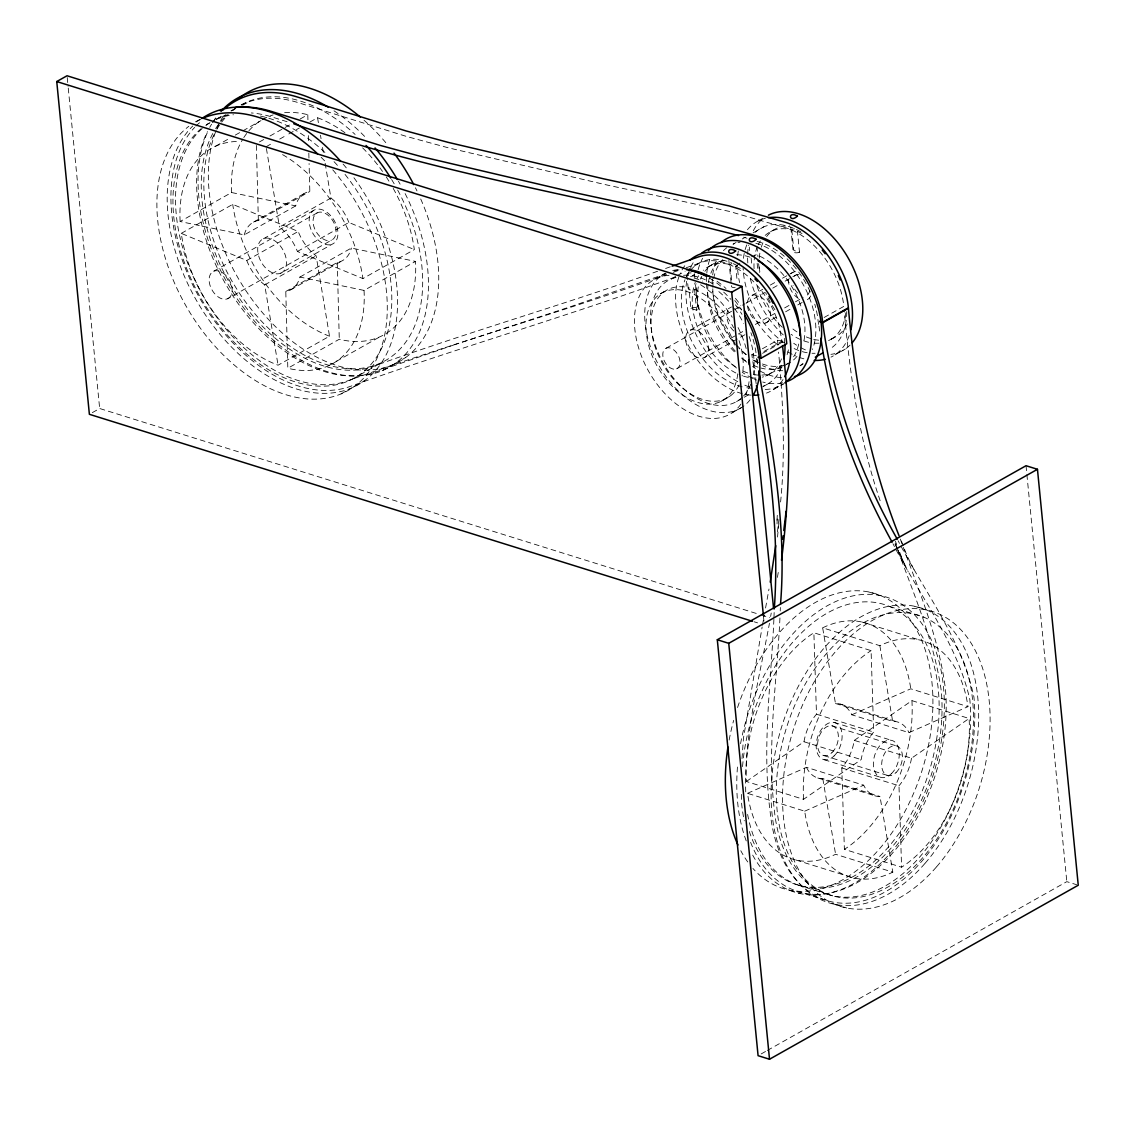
<?xml version="1.0" encoding="UTF-8"?>
<svg xmlns="http://www.w3.org/2000/svg" width="1135" height="1135" viewBox="0 0 1135 1135"><rect width="100%" height="100%" fill="white"/><g stroke="black" fill="none" stroke-linecap="round" stroke-linejoin="round"><path stroke-width="0.75" stroke-dasharray="5 3.75" d="M745.723 791.875C744.248 734.771 759.131 678.985 769.459 623.257M777.035 523.902L777.276 515.233L776.837 523.845M773.9 619.27C770.977 683.384 761.897 747.809 770.154 811.88A152.927 96.489 -72.7 0 0 885.499 891.713A152.927 96.489 -72.7 0 0 973.915 697.018C961.785 639.36 924.557 592.172 898.111 540.728M773.957 617.539L774.155 612.332M779.944 617.922C776.936 681.724 766.82 745.695 774.269 809.553A146.755 92.602 -72.7 0 0 884.945 886.165A146.755 92.602 -72.7 0 0 969.801 699.344C956.706 642.027 919.08 595.308 892.975 543.75M780.227 610.985L780.369 607.509M780.596 501.996C785.59 452.113 783.079 401.946 778.582 352.134M742.006 758.591L743.482 738.119L762.138 626.96M694.407 273.79C691.726 280.416 680.617 272.471 692.648 272.882M777.518 537.039L778.865 522.98M777.447 531.662L778.95 519.433M770.637 616.461L771.218 613.056M777.404 577.389L778.88 568.905M762.45 625.243L764.323 614.886M765.572 607.991L768.991 589.022M736.956 265.292L735.721 266.314L737.239 281.82M690.917 308.436A3.859 1.674 -5.6 0 1 696.649 307.684A3.859 1.674 -5.6 0 1 696.592 310.21L690.917 308.436L688.888 287.737C686.718 290.447 693.059 290.503 694.563 289.51A61.787 39.81 60.6 0 1 733.621 327.76M736.26 266.016L739.963 263.079M746.348 781.476L803.977 741.751A38.618 24.374 -72.7 0 1 816.491 714.199L813.88 632.777L871.084 650.639L873.68 732.047A38.618 24.374 -72.7 0 0 861.167 759.599L803.537 799.338L746.348 781.476A123.573 77.974 -72.7 0 1 813.88 632.777M854.3 740.375L911.93 700.635L969.12 718.498A123.573 77.974 -72.7 0 1 901.587 867.197L844.383 849.335L841.787 767.927A38.618 24.374 -72.7 0 0 854.3 740.375L911.504 758.223L969.12 718.498M720.626 401.591L730.287 395.973M660.414 293.795L667.692 289.68M763.912 351.467L782.072 341.195L782.171 342.217L786.754 343.735M762.55 353.325L782.171 342.217M196.014 121.998L200.427 119.515A154.474 99.525 60.6 0 0 197.774 121.53M209.308 123.119L206.215 124.864A146.755 94.56 60.6 0 1 210.33 122.325M217.026 118.764L223.198 115.288M230.916 110.932L237.101 107.456A146.755 94.56 60.6 0 0 233.186 110.322M222.928 116.352L225.964 114.649M242.606 105.271L248.664 101.852M215.607 146.202L229.227 138.527M235.271 135.108L241.329 131.703M242.847 130.837L261.007 120.608M262.511 119.757L267.051 117.189A123.573 79.62 60.6 0 1 273.166 114.905M259.376 141.988L263.916 139.421M269.96 136.016L283.58 128.34M285.098 127.489L292.66 123.218M300.236 118.948L307.798 114.692L308.025 123.417M266.101 146.741L273.677 142.471M279.735 139.066L287.297 134.795M288.815 133.944L299.399 127.971M309.997 121.998L317.559 117.742A123.573 79.62 60.6 0 1 347.267 134.469M295.71 205.889L244.252 234.888L180.124 221.524L231.568 192.524L295.71 205.889A38.618 24.885 60.6 0 1 309.827 191.46L309.089 163.539M181.274 233.37L232.732 204.357L298.207 231.455A38.618 24.885 60.6 0 0 316.14 255.886L329.519 336.201L278.061 365.2A123.573 79.62 60.6 0 1 181.274 233.37L246.763 260.468A38.618 24.885 60.6 0 0 264.696 284.899L278.061 365.2M253.531 222.105L304.989 193.106M244.252 234.888A38.618 24.885 60.6 0 1 258.369 220.46L309.827 191.46M393.207 188.396A123.573 79.62 60.6 0 1 414.346 249.572L362.888 278.586L297.413 251.473A38.618 24.885 60.6 0 0 279.48 227.057L330.938 198.043L324.539 159.638M263.462 238.733L314.92 209.734M213.735 271.18L317.672 212.6M246.763 260.468L298.207 231.455M297.413 251.473L348.871 222.474L414.346 249.572M227.525 298.775A15.45 9.96 60.6 0 0 225.17 274.755A15.45 9.96 60.6 0 0 209.195 281.409A15.45 9.96 60.6 0 0 227.525 298.775L331.463 240.18A15.45 9.96 60.6 0 0 329.107 216.161A15.45 9.96 60.6 0 0 313.132 222.815A15.45 9.96 60.6 0 0 331.463 240.18M280.7 273.209A19.309 12.442 60.6 0 0 277.763 243.188A19.309 12.442 60.6 0 0 257.787 251.502A19.309 12.442 60.6 0 0 280.7 273.209L332.158 244.209A19.309 12.442 60.6 0 0 329.221 214.189A19.309 12.442 60.6 0 0 309.245 222.503A19.309 12.442 60.6 0 0 332.158 244.209M264.696 284.899L316.14 255.886M299.924 277.053L351.382 248.054L415.509 261.405A123.573 79.62 60.6 0 1 339.28 339.252L287.822 368.251L285.793 291.482A38.618 24.885 60.6 0 0 299.924 277.053L364.051 290.418L415.509 261.405M285.793 291.482L337.251 262.483A38.618 24.885 60.6 0 0 351.382 248.054M290.631 289.836L342.089 260.837M92.318 412.643L99.667 408.501L759.386 614.418M328.568 365.74L380.026 336.74M352.29 379.161L383.162 361.767M341.053 393.888L351.353 388.099M382.225 370.691L392.511 364.888M354.035 386.624L364.335 380.835M395.207 363.427L405.493 357.624M655.207 278.983L665.493 273.18M758.109 220.984L762.521 218.502M671.253 279.011L675.892 276.401M677.425 275.535L685.143 271.18M686.689 270.314L702.125 261.618M736.09 242.464L732.997 244.209A69.519 44.79 60.6 0 1 740.063 242.237M742.262 238.988L745.355 237.243M753.072 232.902L763.869 226.801M690.25 330.186L731.408 306.989M751.994 295.384L762.663 289.368M770.296 285.069L776.397 281.636M782.483 278.189L788.584 274.755M790.116 273.904L793.166 272.173M666.245 348.133L744.971 303.754M746.518 302.889L765.047 292.447M772.765 288.106L778.936 284.615M785.108 281.139L791.279 277.664M792.826 276.784L795.919 275.053M676.588 368.818A11.591 7.463 60.6 0 0 674.828 350.814A11.591 7.463 60.6 0 0 662.84 355.808A11.591 7.463 60.6 0 0 676.588 368.818L736.799 334.896M738.346 334.016L746.064 329.675M755.314 324.454L775.389 313.132M784.654 307.911L789.279 305.301M795.451 301.825L803.169 297.469M704.04 357.766A15.45 9.96 60.6 0 0 701.685 333.761A15.45 9.96 60.6 0 0 685.71 340.401A15.45 9.96 60.6 0 0 704.04 357.766L745.213 334.57A15.45 9.96 60.6 0 1 739.665 334.641M765.784 322.964A15.45 9.96 60.6 0 0 763.429 298.959A15.45 9.96 60.6 0 0 747.454 305.599A15.45 9.96 60.6 0 0 765.784 322.964L777.986 316.098M785.604 311.799L791.705 308.351M797.806 304.918L803.906 301.484M756.194 383.857L751.824 354.73L756.364 352.162M762.422 348.757L777.56 340.23L782.072 341.195M824.138 317.474L843.816 306.393A69.519 44.79 60.6 0 0 786.229 227.936L729.294 211.394L604.302 184.409L448.623 147.89L406.472 136.441L297.767 102.505A146.755 94.56 60.6 0 0 240.549 105.328M736.572 401.549L750.462 393.717M762.819 386.765L767.444 384.155M799.863 365.881L802.942 364.136M732.089 412.828L742.375 407.025A77.237 49.77 60.6 0 0 750.263 399.591M773.247 389.631L783.533 383.829A77.237 49.77 60.6 0 1 764.352 389.461M834.991 354.829L845.277 349.027M761.174 1053.933L765.799 1051.322M767.345 1050.457L1066.815 881.654L1076.618 884.718M770.594 231.668L773.616 229.994M708.85 266.47L711.872 264.795M828.578 340.599L833.828 337.776M765.515 376.096L772.084 372.592M851.789 714.795L910.767 688.803L967.971 706.651L908.993 732.642L851.789 714.795A38.618 24.374 -72.7 0 0 835.473 703.487L822.662 627.825L879.866 645.687A123.573 77.974 -72.7 0 1 967.971 706.651M747.511 793.322L806.474 767.331L863.678 785.179A38.618 24.374 -72.7 0 0 880.008 796.486L892.805 872.148L835.601 854.286A123.573 77.974 -72.7 0 1 747.511 793.322L804.701 811.17A123.573 77.974 -72.7 0 0 892.805 872.148M804.701 811.17L863.678 785.179M751.625 256.68L756.307 254.708A61.787 39.81 60.6 0 1 803.481 342.699M666.075 273.762L569.997 306.861L454.851 344.586M686.264 267.718L700.976 262.511A69.519 44.79 60.6 0 1 779.092 325.702L782.143 341.919M675.254 277.011C567.812 316.31 457.76 347.863 350.091 386.482A152.927 98.532 60.6 0 1 202.342 302.648A152.927 98.532 60.6 0 1 194.667 127.375M665.578 268.484L670.501 266.753M673.14 272.329L681.341 269.449M657.619 271.237C563.457 304.918 467.194 332.328 373.188 366.406A146.755 94.56 60.6 0 1 238.222 296.661A146.755 94.56 60.6 0 1 213.82 131.632M666.571 274.627C561.045 312.636 452.936 342.855 347.452 380.906A146.755 94.56 60.6 0 1 203.122 296.107A146.755 94.56 60.6 0 1 203.122 127.716M454.199 344.827L375.813 371.968A152.927 98.532 60.6 0 1 237.116 302.109A152.927 98.532 60.6 0 1 207.435 131.617M794.5 228.759L793.72 228.93A3.859 1.532 -8.1 0 0 791.776 229.738A61.787 39.81 60.6 0 0 764.99 235.555M751.824 354.73L756.35 355.752M791.79 229.738L793.819 250.424L799.494 252.197L797.465 231.512A3.859 1.816 -2.8 0 0 798.033 231.214M743.624 237.172L747 238.222M757.116 241.386L760.493 242.436A69.519 44.79 60.6 0 1 797.621 270.641M287.084 121.715L272.031 117.004A146.755 94.56 60.6 0 0 251.332 112.947M868.814 591.988L880.263 595.563M914.583 606.274L926.018 609.835M889.57 606.473L923.89 617.185A146.755 92.602 -72.7 0 1 924.514 855.62A146.755 92.602 -72.7 0 1 776.283 793.223A146.755 92.602 -72.7 0 1 923.89 617.185M862.245 622.094L919.435 639.941M761.074 614.943L769.53 617.582M754.165 621.796L757.556 622.86M840.425 704.126L897.629 721.988M835.473 703.487L892.663 721.349A38.618 24.374 -72.7 0 1 908.993 732.642M816.491 714.199L873.68 732.047M834.097 722.428L891.301 740.275M831.955 725.79L896.026 745.794M803.977 741.751L861.167 759.599M824.024 755.612L888.081 775.602M824.18 759.698L881.37 777.546M841.787 767.927L898.991 785.775L901.587 867.197M806.474 767.331A38.618 24.374 -72.7 0 0 822.804 778.624L880.008 796.486M817.838 777.986L875.042 795.848M796.032 860.032L853.236 877.88M798.274 885.144L832.593 895.856M796.642 891.103L825.23 900.027M789.449 890.138L800.899 893.699M835.218 904.411L846.653 907.986M913.973 569.6L907.021 555.795L900.75 539.238M896.551 547.07L908.17 571.657M894.976 544.005L897.104 548.631M897.813 550.177L904.879 565.585L899.204 551.014M895.401 541.31L896.678 544.545M895.472 543.523C912.583 591.846 933.85 639.289 941.199 690.42A146.755 92.602 -72.7 0 1 861.578 874.092A146.755 92.602 -72.7 0 1 747.625 814.419M900.282 539.082C917.704 587.944 938.617 636.238 945.313 688.094A152.927 96.489 -72.7 0 1 872.588 872.177A152.927 96.489 -72.7 0 1 750.632 842.369M880.136 500.705C859.011 439.075 849.746 374.422 844.156 309.77M879.866 645.687L892.663 721.349M822.804 778.624L835.601 854.286M317.559 117.742L318.438 122.977M320.467 135.193L321.049 138.683M322.51 147.422L323.376 152.657M266.399 148.486L279.48 227.057M818.647 324.369L818.094 320.893A69.519 44.79 60.6 0 0 816.108 309.231M818.931 326.1L820.052 333.037M756.761 358.376L757.542 363.257M756.889 359.157L757.698 364.264M1026.026 465.719L1026.721 472.77M1026.891 474.529L1066.815 881.654M790.769 227.326L793.166 251.63M756.946 246.281L757.967 256.737M758.634 263.703L759.485 272.414M757.144 263.334L757.825 270.229M751.143 258.113L751.81 265.008M749.27 247.089L749.625 250.58M731.564 280.061L730.046 264.54A61.787 39.81 60.6 0 0 703.246 270.357M728.854 260.383L731.422 286.431M763.458 616.163L763.968 621.455M694.521 274.117L694.861 277.607M695.542 284.573L697.912 308.961M694.563 289.51L696.592 310.21M686.831 274.911L688.221 288.886M67.22 77.52L68.072 86.317M68.256 88.076L99.667 408.501M777.56 340.23L778 345.324M337.251 262.483L339.28 339.252M308.351 135.618L308.536 142.599M308.819 153.069L309.046 161.794M256.382 145.436L258.369 220.46M741.481 794.415L741.552 802.956A152.927 96.489 -72.7 0 0 744.276 820.818M397.661 190.042A146.755 94.56 60.6 0 1 393.547 355.042A146.755 94.56 60.6 0 1 250.268 308.124A146.755 94.56 60.6 0 1 216.147 130.61M216.927 129.248A146.755 94.56 60.6 0 1 220.687 123.488M221.694 122.126A146.755 94.56 60.6 0 1 228.291 114.635M241.202 104.917A146.755 94.56 60.6 0 1 355.113 134.455M391.618 179.529A146.755 94.56 60.6 0 1 394.271 183.983M345.04 174.407A146.755 94.56 60.6 0 1 369.442 366.151A146.755 94.56 60.6 0 1 212.543 316.395A146.755 94.56 60.6 0 1 201.051 128.752M216.118 119.459A146.755 94.56 60.6 0 1 233.484 114.748M260.369 116.068A146.755 94.56 60.6 0 1 326.823 154.289M334.045 161.652A146.755 94.56 60.6 0 1 339.649 167.895M353.921 177.741A154.474 99.525 60.6 0 1 372.436 373.897A154.474 99.525 60.6 0 1 210.259 321.815A154.474 99.525 60.6 0 1 192.766 125.999M343.068 164.036A154.474 99.525 60.6 0 1 348.601 170.747M405.124 193.574A154.474 99.525 60.6 0 1 397.491 361.696A154.474 99.525 60.6 0 1 250.31 316.254A154.474 99.525 60.6 0 1 207.379 132.525M212.898 122.098A154.474 99.525 60.6 0 1 216.884 116.295M333.974 110.804A154.474 99.525 60.6 0 1 367.045 138.952M398.342 181.089A154.474 99.525 60.6 0 1 400.116 184.168M420.716 198.98A154.474 99.525 60.6 0 1 399.931 361.228A154.474 99.525 60.6 0 1 250.395 297.186A154.474 99.525 60.6 0 1 224.134 114.791M364.051 120.253A154.474 99.525 60.6 0 1 387.574 144.826M415.41 187.772A154.474 99.525 60.6 0 1 416.999 190.964M330.938 198.043A38.618 24.885 60.6 0 1 348.871 222.474M329.519 336.201A123.573 79.62 60.6 0 1 232.732 204.357M231.568 192.524A123.573 79.62 60.6 0 1 242.862 139.08M243.784 137.59A123.573 79.62 60.6 0 1 246.749 133.405M248.877 130.795A123.573 79.62 60.6 0 1 264.143 118.607M284.615 112.677A123.573 79.62 60.6 0 1 307.798 114.692M362.618 147.848A123.573 79.62 60.6 0 1 382.509 171.442M386.255 176.946A123.573 79.62 60.6 0 1 389.816 182.593M364.051 290.418A123.573 79.62 60.6 0 1 287.822 368.251M180.124 221.524A123.573 79.62 60.6 0 1 240.081 141.449M282.572 154.615A123.573 79.62 60.6 0 1 362.888 278.586M332.782 169.839A154.474 99.525 60.6 0 1 365.569 376.026A154.474 99.525 60.6 0 1 198.441 325.49A154.474 99.525 60.6 0 1 188.807 126.297M195.688 121.715A154.474 99.525 60.6 0 1 200.086 119.402M321.134 157.268A154.474 99.525 60.6 0 1 327.05 163.412M735.196 287.609A3.859 1.674 -5.6 0 1 731.82 286.971A3.859 1.674 -5.6 0 1 732.075 285.225M730.032 264.54A3.859 1.532 -8.1 0 1 731.961 263.717M781.476 358.873A61.787 39.81 60.6 0 1 762.238 377.16M755.924 378.026A61.787 39.81 60.6 0 1 751.455 377.856M748.405 377.402A61.787 39.81 60.6 0 1 739.027 374.479M735.877 372.989A61.787 39.81 60.6 0 1 695.244 282.402M697.16 278.245A61.787 39.81 60.6 0 1 698.678 275.72M735.721 266.314A61.787 39.81 60.6 0 1 743.595 270.116M784.313 338.329A61.787 39.81 60.6 0 1 784.37 342.926M739.112 384.907A61.787 39.81 60.6 0 1 660.811 360.476A61.787 39.81 60.6 0 1 688.888 287.737M739.041 340.599A61.787 39.81 60.6 0 1 742.106 375.898M733.763 330.994A15.45 9.96 60.6 0 1 729.266 308.45M736.956 306.904A15.45 9.96 60.6 0 1 741.921 309.727M737.75 373.812A61.787 39.81 60.6 0 1 670.771 384.708A61.787 39.81 60.6 0 1 661.194 293.327A61.787 39.81 60.6 0 1 734.913 346.728M740.928 404.103A77.237 49.77 60.6 0 1 647.971 370.095A77.237 49.77 60.6 0 1 670.288 275.308M700.607 284.772A77.237 49.77 60.6 0 1 732.259 317.261M738.076 327.561A77.237 49.77 60.6 0 1 746.362 349.254M749.057 381.672A77.237 49.77 60.6 0 1 745 396.867M781.405 365.229A61.787 39.81 60.6 0 1 761.33 375.117M758.407 375.103A61.787 39.81 60.6 0 1 753.895 374.564M747.724 372.947A61.787 39.81 60.6 0 1 743.042 371.074M735.253 366.719A61.787 39.81 60.6 0 1 698.678 285.126M700.565 279.068A61.787 39.81 60.6 0 1 701.813 276.302M704.863 271.35A61.787 39.81 60.6 0 1 724.854 260.667M788.414 349.821A61.787 39.81 60.6 0 1 786.058 357.397M749.526 386.964A77.237 49.77 60.6 0 1 743.652 384.694M737.778 381.729A77.237 49.77 60.6 0 1 687.172 278.401M687.867 275.408A77.237 49.77 60.6 0 1 694.081 261.305M742.361 397.207A69.519 44.79 60.6 0 1 662.585 361.824A69.519 44.79 60.6 0 1 676.857 277.309M694.109 278.089A69.519 44.79 60.6 0 1 702.423 281.083M718.838 291.596A69.519 44.79 60.6 0 1 730.614 303.513M734.487 308.479A69.519 44.79 60.6 0 1 743.638 323.447M749.185 336.556A69.519 44.79 60.6 0 1 753.328 374.621M750.717 384.297A69.519 44.79 60.6 0 1 743.397 396.158M751.824 388.099A69.519 44.79 60.6 0 1 745.44 387.546M742.177 386.879A69.519 44.79 60.6 0 1 692.932 343.437A69.519 44.79 60.6 0 1 685.043 279.692M686.391 276.756A69.519 44.79 60.6 0 1 688.761 272.712M690.577 270.272A69.519 44.79 60.6 0 1 731.635 262.951M733.295 263.675A69.519 44.79 60.6 0 1 737.466 265.76A77.237 49.77 60.6 0 0 739.594 282.587M781.589 366.903A69.519 44.79 60.6 0 1 763.529 386.013M750.732 395.122A77.237 49.77 60.6 0 1 743.879 394.058M742.148 393.632A77.237 49.77 60.6 0 1 687.469 343.749A77.237 49.77 60.6 0 1 680.532 272.911M682.064 269.903A77.237 49.77 60.6 0 1 686.718 263.32M782.994 379.558A77.237 49.77 60.6 0 1 766.466 393.107M741.084 407.848A77.237 49.77 60.6 0 1 659.421 366.364A77.237 49.77 60.6 0 1 664.159 273.918M672.686 270.513A77.237 49.77 60.6 0 1 678.957 269.577M709.432 278.075A77.237 49.77 60.6 0 1 721.292 286.63M734.756 300.548A77.237 49.77 60.6 0 1 741.637 310.039M742.56 766.622A146.755 92.602 -72.7 0 1 885.016 604.771A146.755 92.602 -72.7 0 1 907.518 820.435A146.755 92.602 -72.7 0 1 749.327 831.487M740.573 743.652A154.474 97.468 -72.7 0 1 892.181 599.209A154.474 97.468 -72.7 0 1 915.165 817.228A154.474 97.468 -72.7 0 1 752.25 854.3M746.248 840.922A154.474 97.468 -72.7 0 1 737.693 764.337M822.662 627.825A123.573 77.974 -72.7 0 1 910.767 688.803M911.93 700.635A123.573 77.974 -72.7 0 1 844.383 849.335M803.537 799.338A123.573 77.974 -72.7 0 1 871.084 650.639M911.504 758.223A38.618 24.374 -72.7 0 1 898.991 785.775M737.551 707.516A154.474 97.468 -72.7 0 1 887.882 599.209A154.474 97.468 -72.7 0 1 907.659 806.176A154.474 97.468 -72.7 0 1 752.931 868.431M747.766 861.962A154.474 97.468 -72.7 0 1 740.8 850.725M729.138 740.077A154.474 97.468 -72.7 0 1 733.65 720.385M784.484 365.073A61.787 39.81 60.6 0 1 752.533 359.185M746.121 354.716A61.787 39.81 60.6 0 1 738.772 348.147M737.594 346.927A61.787 39.81 60.6 0 1 712.808 288.801M712.823 287.283A61.787 39.81 60.6 0 1 713.39 280.274M713.674 278.6A61.787 39.81 60.6 0 1 722.584 259.972M796.997 356.333A61.787 39.81 60.6 0 1 792.031 361.171M790.641 362.15A61.787 39.81 60.6 0 1 786.101 364.505M799.494 252.197A3.859 1.674 -5.6 0 1 794.415 252.58A3.859 1.674 -5.6 0 1 793.819 250.424M819.115 343.153A61.787 39.81 60.6 0 1 813.199 343.054M808.602 342.273A61.787 39.81 60.6 0 1 791.109 334.314M782.327 327.263A61.787 39.81 60.6 0 1 756.321 283.112M754.066 268.683A61.787 39.81 60.6 0 1 756.988 247.6M758.223 244.777A61.787 39.81 60.6 0 1 760.422 240.918M797.465 231.512A61.787 39.81 60.6 0 1 802.204 233.611M845.816 312.834A61.787 39.81 60.6 0 1 828.82 340.613M798.416 298.434A15.45 9.96 60.6 0 1 788.655 278.94M791.01 273.649A15.45 9.96 60.6 0 1 795.777 271.648M810.645 295.994A15.45 9.96 60.6 0 1 806.957 299.768M847.178 323.972A61.787 39.81 60.6 0 1 829.004 339.493M818.675 340.188A61.787 39.81 60.6 0 1 812.575 339.081M811.028 338.656A61.787 39.81 60.6 0 1 804.786 336.258M796.997 331.917A61.787 39.81 60.6 0 1 790.684 327.206M774.935 309.713A61.787 39.81 60.6 0 1 772.098 305.315M770.339 302.293A61.787 39.81 60.6 0 1 765.742 292.901M759.826 271.946A61.787 39.81 60.6 0 1 759.216 265.675M759.272 258.156A61.787 39.81 60.6 0 1 760.422 250.324M761.273 247.217A61.787 39.81 60.6 0 1 762.904 242.862M766.607 236.548A61.787 39.81 60.6 0 1 789.506 225.822M850.044 345.125A77.237 49.77 60.6 0 1 830.933 354.347M805.396 349.892A77.237 49.77 60.6 0 1 799.522 346.913M796.6 345.182A77.237 49.77 60.6 0 1 793.706 343.281M783.264 334.91A77.237 49.77 60.6 0 1 749.54 275.223M747.809 262.951A77.237 49.77 60.6 0 1 748.618 245.132M753.3 230.774A77.237 49.77 60.6 0 1 762.067 219.438M782.37 366.789A61.787 39.81 60.6 0 1 761.117 368.095M758.024 367.144A61.787 39.81 60.6 0 1 753.328 365.271M745.553 360.916A61.787 39.81 60.6 0 1 740.474 357.227M734.388 351.807A61.787 39.81 60.6 0 1 708.098 284.275M708.339 282.601A61.787 39.81 60.6 0 1 709.815 276.216M710.851 273.265A61.787 39.81 60.6 0 1 720.768 259.958M736.587 254.807A61.787 39.81 60.6 0 1 750.263 257.276M798.7 344.018A61.787 39.81 60.6 0 1 792.769 358.022M788.059 363.143A61.787 39.81 60.6 0 1 783.874 366.023M782.582 382.807A77.237 49.77 60.6 0 1 762.734 382.027M756.875 380.112A77.237 49.77 60.6 0 1 753.938 378.891M752.477 378.21A77.237 49.77 60.6 0 1 742.247 372.294M736.558 368.024A77.237 49.77 60.6 0 1 696.181 283.849M698.153 269.605A77.237 49.77 60.6 0 1 702.636 258.312M782.696 370.705A69.519 44.79 60.6 0 1 762.507 365.612M756.974 362.59A69.519 44.79 60.6 0 1 751.498 358.915M746.177 354.617A69.519 44.79 60.6 0 1 737.225 345.622M735.225 343.238A69.519 44.79 60.6 0 1 712.567 290.205M712.198 283.608A69.519 44.79 60.6 0 1 717.263 259.348M723.435 250.665A69.519 44.79 60.6 0 1 726.74 247.785M755.853 243.287A69.519 44.79 60.6 0 1 812.461 349.495M803.027 363.384A69.519 44.79 60.6 0 1 800.742 365.186M815.114 353.269A69.519 44.79 60.6 0 1 811.993 353.255M807.184 352.744A69.519 44.79 60.6 0 1 790.613 346.785M785.094 343.423A69.519 44.79 60.6 0 1 743.113 267.832M743.468 258.34A69.519 44.79 60.6 0 1 744.787 251.019M745.156 249.629A69.519 44.79 60.6 0 1 748.135 241.939M755.371 232.235A69.519 44.79 60.6 0 1 795.039 228.873M796.429 229.525A69.519 44.79 60.6 0 1 803.353 233.413M846.753 311.543A69.519 44.79 60.6 0 1 829.188 349.339M781.604 377.728A77.237 49.77 60.6 0 1 758.35 370.123M755.442 368.393A77.237 49.77 60.6 0 1 752.548 366.491M746.844 362.221A77.237 49.77 60.6 0 1 740.942 357.014M735.31 351.197A77.237 49.77 60.6 0 1 706.495 283.168M706.452 281.452A77.237 49.77 60.6 0 1 706.651 274.727M706.793 273.095A77.237 49.77 60.6 0 1 710.709 257.063M803.892 358.83A77.237 49.77 60.6 0 1 795.11 355.695M792.159 354.29A77.237 49.77 60.6 0 1 787.761 351.864M777.716 344.827A77.237 49.77 60.6 0 1 746.319 302.861M737.665 255.687A77.237 49.77 60.6 0 1 738.332 250.934M747.44 229.738A77.237 49.77 60.6 0 1 765.316 218.317M849.193 335.634A77.237 49.77 60.6 0 1 831.019 357.099M809.638 290.673A11.591 7.463 60.6 0 1 804.289 296.121M797.678 293.057A11.591 7.463 60.6 0 1 793.067 285.495M794.301 276.145A11.591 7.463 60.6 0 1 800.061 274.996M683.554 275.294A69.519 44.79 60.6 0 1 711.929 283.31M723.69 292.135A69.519 44.79 60.6 0 1 730.883 299.385M735.381 304.79A69.519 44.79 60.6 0 1 741.964 314.367M750.902 332.711A69.519 44.79 60.6 0 1 752.065 336.031M753.101 339.322A69.519 44.79 60.6 0 1 756.18 354.163M674.133 270.939A75.69 48.777 60.6 0 1 680.546 269.676M717.065 281.267A75.69 48.777 60.6 0 1 725.989 288.489M735.437 298.392A75.69 48.777 60.6 0 1 740.8 305.358M205.875 125.503A146.755 94.56 60.6 0 1 210.23 122.481M216.416 119.047A146.755 94.56 60.6 0 1 227.667 114.919M195.887 126.127A152.927 98.532 60.6 0 1 202.328 120.48M209.734 127.319A152.927 98.532 60.6 0 1 211.621 124.183M212.614 122.651A152.927 98.532 60.6 0 1 216.884 116.862M215.622 128.624A146.755 94.56 60.6 0 1 226.404 115.415M231.597 111.003A146.755 94.56 60.6 0 1 234.477 108.946M798.685 272.074A69.519 44.79 60.6 0 1 807.396 286.091M808.134 287.538A69.519 44.79 60.6 0 1 810.234 291.993M814.76 304.194A69.519 44.79 60.6 0 1 815.682 307.557M925.153 863.21A154.474 97.468 -72.7 0 0 928.43 610.786A154.474 97.468 -72.7 0 0 771.105 792.031A154.474 97.468 -72.7 0 0 925.153 863.21M936.588 866.785A154.474 97.468 -72.7 0 0 939.865 614.347A154.474 97.468 -72.7 0 0 782.554 795.607A154.474 97.468 -72.7 0 0 936.588 866.785M891.301 773.772A19.309 12.187 -72.7 0 0 894.224 741.538A19.309 12.187 -72.7 0 0 873.468 761.429A19.309 12.187 -72.7 0 0 891.301 773.772M834.111 755.924A19.309 12.187 -72.7 0 0 837.034 723.676A19.309 12.187 -72.7 0 0 816.278 743.581A19.309 12.187 -72.7 0 0 834.111 755.924M831.969 752.59A15.45 9.747 -72.7 0 0 834.31 726.797A15.45 9.747 -72.7 0 0 817.697 742.716A15.45 9.747 -72.7 0 0 831.969 752.59M896.026 772.594A15.45 9.747 -72.7 0 0 898.367 746.787A15.45 9.747 -72.7 0 0 881.767 762.72A15.45 9.747 -72.7 0 0 896.026 772.594"/><path stroke-width="1.5" d="M774.297 608.871C779.617 533.932 769.644 459.193 756.449 385.574M780.525 604.033C786.938 525.661 772.311 448.169 758.818 371.386M781.49 560.236C790.669 488.958 791.123 416.914 782.497 345.579M775.73 545.651L770.239 582.127M782.682 539.267L783.107 535.777M783.76 530.527L786.115 511.289M752.477 621.271L89.381 414.303L56.75 81.55L67.036 75.761L741.978 286.417L773.573 608.601M56.75 81.55L731.692 292.22L741.978 286.417M819.612 321.361L822.662 322.326L848.398 307.812A75.69 48.777 60.6 0 0 785.675 222.389L728.741 205.846L603.749 178.862L448.07 142.343L405.933 130.894L297.214 96.957A152.927 98.532 60.6 0 0 225.411 108.123M819.626 321.503L822.691 322.723L848.427 308.223C855.222 385.914 870.19 463.108 899.076 535.791M758.01 357.241L761.032 358.249L786.754 343.735A75.69 48.777 60.6 0 0 698.351 256.936L672.147 266.186M815.299 357.17L823.017 352.829M717.306 639.743L1026.026 465.719L1037.461 469.294L1078.25 885.229L769.516 1059.239L758.081 1055.678L717.306 639.743L728.741 643.318L1037.461 469.294M738.559 235.583C590.64 197.178 438.436 174.577 293.781 123.8M897.274 539.21C859.55 472.217 832.976 399.066 822.691 322.723M892.124 542.204C857.308 478.743 830.99 410.189 820.903 338.244M758.776 371.074L759.854 377.884M731.692 292.22L763.288 614.404M728.741 643.318L769.516 1059.239M366.052 145.464A146.755 94.56 60.6 0 1 390.71 178.053M201.775 118.565A154.474 99.525 60.6 0 1 340.812 161.44M221.282 111.031A154.474 99.525 60.6 0 1 328.299 107.215M375.061 147.947A154.474 99.525 60.6 0 1 397.449 179.557M237.655 99.383A154.474 99.525 60.6 0 1 360.292 117.019M394.044 153.126A154.474 99.525 60.6 0 1 413.793 184.608M203.108 118.054A154.474 99.525 60.6 0 1 317.516 153.75M748.632 360.15A77.237 49.77 60.6 0 1 749.199 364.732M701.515 253.275A77.237 49.77 60.6 0 1 783.264 287.538A77.237 49.77 60.6 0 1 784.782 382.949M754.889 278.912A69.519 44.79 60.6 0 1 757.371 281.452M768.962 296.334A69.519 44.79 60.6 0 1 770.651 299.044M771.459 300.42A69.519 44.79 60.6 0 1 773.02 303.201M784.966 344.714A69.519 44.79 60.6 0 1 783.93 358.674M758.904 394.952A77.237 49.77 60.6 0 1 752.406 395.221M690.037 260.043A77.237 49.77 60.6 0 1 765.416 282.899A77.237 49.77 60.6 0 1 784.668 376.721M688.988 270.173A77.237 49.77 60.6 0 1 706.509 276.429M745.17 315.8A77.237 49.77 60.6 0 1 752.987 395.562M737.963 844.965A154.474 97.468 -72.7 0 1 727.961 747M768.409 215.182A77.237 49.77 60.6 0 1 844.369 251.757A77.237 49.77 60.6 0 1 852.172 342.827M758.067 260.866A61.787 39.81 60.6 0 1 799.764 335.52M708.368 250.565A77.237 49.77 60.6 0 1 795.422 284.757A77.237 49.77 60.6 0 1 787.037 381.502M822.222 250.111A69.519 44.79 60.6 0 1 825.202 253.758M838.311 275.55A69.519 44.79 60.6 0 1 840.17 279.934M720.909 242.649A77.237 49.77 60.6 0 1 808.077 283.055A77.237 49.77 60.6 0 1 794.401 376.636M825.273 359.242A77.237 49.77 60.6 0 1 814.15 360.419M768.395 217.707A77.237 49.77 60.6 0 1 830.494 252.396A77.237 49.77 60.6 0 1 850.867 329.859M687.129 269.562A75.69 48.777 60.6 0 1 710.127 276.883M744.432 310.763A75.69 48.777 60.6 0 1 761.032 358.249M220.318 110.79A152.927 98.532 60.6 0 1 223.595 109.74M235.683 107.399A152.927 98.532 60.6 0 1 271.492 111.457L380.211 145.393L422.348 156.857L578.027 193.361L703.019 220.346L759.953 236.889A75.69 48.777 60.6 0 1 822.662 322.326M735.679 250.92C727.194 258.61 725.648 245.146 735.679 250.92M756.265 239.315C747.766 247.004 746.234 233.54 756.265 239.315M797.437 216.118C788.939 223.808 787.392 210.33 797.437 216.118"/></g></svg>
